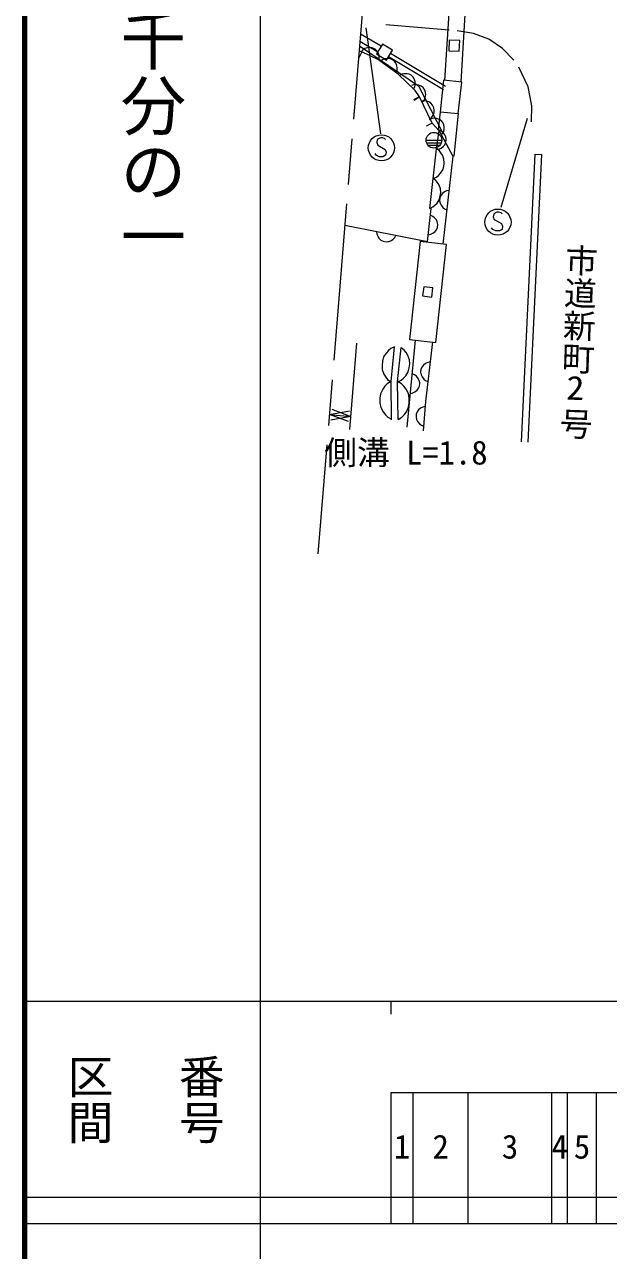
# Model space of a CAD drawing. Units: millimetres, scale not verified. Extents: x -242 to 680000, y -290 to 380000.
# Drawn here: x 40000 to 84618, y 185930 to 279692 of the extents above; entities that cross this region are included whole.
import ezdxf
from ezdxf.enums import TextEntityAlignment as Align

# ---------------------------------------------------------------- set-up
doc = ezdxf.new("R2010")
doc.units = ezdxf.units.MM
doc.header["$LTSCALE"] = 1000
doc.linetypes.add('CHAIN', pattern=[18.5, 12, -1.5, 3.5, -1.5])
for name, color, linetype, lineweight in [('M-BGD', 7, 'Continuous', 13), ('M-BGD-EXST', 7, 'Continuous', 13), ('M-BMK', 2, 'CHAIN', 13), ('M-BMK-ROW', 30, 'Continuous', 13), ('M-STR-HTXT', 7, 'Continuous', 13), ('M-STR-STRC', 7, 'Continuous', 13), ('M-TTL', 2, 'Continuous', 140), ('M-TTL-BAND', 7, 'Continuous', 13)]:
    doc.layers.add(name, color=color, linetype=linetype, lineweight=lineweight)
doc.layers.add('M-BGD-HTXT', color=7, linetype='Continuous')
doc.styles.add('@ＭＳ ゴシック', font='')
doc.styles.add('ＭＳ ゴシック', font='')
doc.styles.get('@ＭＳ ゴシック').set_extended_font_data('@MS Gothic')
doc.styles.get('ＭＳ ゴシック').set_extended_font_data('MS Gothic')

msp = doc.modelspace()

# ---------------------------------------------------------------- linework, layer by layer
at = {"layer": 'M-BGD'}
for p, q in [((73225, 293889), (72099, 275419)), ((74424, 293829), (73331, 275285)), ((67253, 278036), (65674, 278957)), ((72454, 278502), (72424, 277692)), ((73253, 278472), (72454, 278502)), ((65764, 277600), (65549, 277149)), ((65571, 277692), (65764, 277600)), ((66991, 277587), (65627, 278383)), ((65862, 277752), (65731, 277616)), ((67050, 276985), (65764, 277600)), ((67050, 276985), (65764, 277600)), ((66008, 277849), (65862, 277752)), ((66208, 277919), (66008, 277849)), ((66382, 277936), (66208, 277919)), ((66571, 277912), (66382, 277936)), ((66787, 277809), (66571, 277912)), ((66924, 277677), (66787, 277809)), ((67359, 278202), (66894, 277438)), ((67020, 277531), (66924, 277677)), ((68128, 277733), (67359, 278202)), ((67662, 276969), (68128, 277733)), ((72424, 277692), (73223, 277662)), ((73223, 277662), (73253, 278472)), ((66894, 277438), (67662, 276969)), ((67091, 277331), (67020, 277531)), ((68553, 275901), (67050, 276985)), ((68553, 275901), (67050, 276985)), ((67084, 276969), (67107, 277157)), ((67107, 277157), (67091, 277331)), ((67347, 276993), (67193, 276882)), ((67508, 277062), (67347, 276993)), ((67717, 277096), (67508, 277062)), ((67891, 277081), (67717, 277096)), ((72014, 274702), (67818, 277223)), ((68073, 277024), (67891, 277081)), ((72169, 274959), (67972, 277480)), ((68267, 276884), (68073, 277024)), ((68378, 276730), (68267, 276884)), ((68447, 276569), (68378, 276730)), ((68410, 276005), (68467, 276186)), ((68481, 276360), (68447, 276569)), ((68467, 276186), (68481, 276360)), ((69836, 274648), (68553, 275901)), ((69836, 274648), (68553, 275901)), ((68827, 275886), (68658, 275799)), ((68996, 275930), (68827, 275886)), ((69208, 275932), (68996, 275930)), ((69378, 275892), (69208, 275932)), ((69549, 275809), (69378, 275892)), ((69721, 275641), (69549, 275809)), ((69757, 275073), (69576, 275019)), ((69808, 275472), (69721, 275641)), ((69731, 274750), (69814, 274921)), ((69932, 275086), (69757, 275073)), ((69852, 275303), (69808, 275472)), ((69814, 274921), (69854, 275091)), ((69854, 275091), (69852, 275303)), ((70141, 275049), (69932, 275086)), ((70301, 274978), (70141, 275049)), ((70453, 274865), (70301, 274978)), ((70591, 274669), (70453, 274865)), ((72012, 275428), (71752, 273025)), ((73404, 275277), (72012, 275428)), ((73144, 272875), (73404, 275277)), ((70177, 274162), (69727, 273945)), ((70177, 274162), (69768, 273875)), ((70177, 274162), (69836, 274648)), ((70177, 274162), (69836, 274648)), ((71151, 272144), (70177, 274162)), ((71151, 272144), (70177, 274162)), ((70526, 273853), (70338, 273829)), ((70437, 273791), (70550, 273943)), ((70700, 273837), (70526, 273853)), ((70550, 273943), (70621, 274103)), ((70645, 274487), (70591, 274669)), ((70621, 274103), (70658, 274312)), ((70658, 274312), (70645, 274487)), ((70900, 273767), (70700, 273837)), ((71047, 273671), (70900, 273767)), ((71179, 273535), (71047, 273671)), ((71283, 273319), (71179, 273535)), ((71222, 272756), (71292, 272957)), ((71308, 273131), (71283, 273319)), ((71292, 272957), (71308, 273131)), ((71752, 273025), (71603, 271644)), ((71752, 273025), (73144, 272875)), ((73144, 272875), (72793, 269629)), ((71151, 272144), (70701, 271927)), ((71082, 272489), (70908, 272413)), ((70990, 272478), (71126, 272610)), ((71254, 272523), (71082, 272489)), ((71126, 272610), (71222, 272756)), ((71671, 271568), (71151, 272144)), ((71466, 272512), (71254, 272523)), ((71633, 272461), (71466, 272512)), ((71798, 272367), (71633, 272461)), ((71959, 272189), (71798, 272367)), ((72035, 272016), (71959, 272189)), ((72069, 271844), (72035, 272016)), ((71484, 270182), (71671, 271568)), ((71671, 271568), (72732, 269635)), ((71848, 271535), (71678, 271618)), ((71985, 271425), (71848, 271535)), ((71914, 271300), (72007, 271465)), ((72114, 271257), (71985, 271425)), ((72007, 271465), (72058, 271632)), ((72058, 271632), (72069, 271844)), ((72183, 271096), (72114, 271257)), ((72218, 270909), (72183, 271096)), ((70682, 270843), (71882, 270843)), ((70730, 270651), (71834, 270651)), ((70826, 270459), (71738, 270459)), ((70967, 265632), (71484, 270182)), ((71477, 270132), (71664, 270167)), ((71700, 270039), (71487, 270203)), ((71664, 270167), (71825, 270236)), ((71821, 269887), (71700, 270039)), ((71825, 270236), (71993, 270365)), ((71993, 270365), (72103, 270501)), ((72103, 270501), (72186, 270672)), ((72186, 270672), (72218, 270909)), ((71937, 269688), (71821, 269887)), ((72043, 269398), (71937, 269688)), ((72732, 269635), (71974, 262885)), ((72027, 268845), (72058, 269119)), ((72058, 269119), (72043, 269398)), ((77963, 247773), (79010, 269776)), ((78482, 247749), (79529, 269751)), ((79010, 269776), (79529, 269751)), ((71624, 268150), (71781, 268317)), ((71781, 268317), (71950, 268576)), ((71950, 268576), (72027, 268845)), ((71227, 267917), (71471, 268028)), ((71440, 267754), (71227, 267917)), ((71561, 267601), (71440, 267754)), ((71471, 268028), (71624, 268150)), ((71677, 267403), (71561, 267601)), ((71783, 267113), (71677, 267403)), ((71521, 266032), (71690, 266291)), ((71690, 266291), (71767, 266560)), ((71740, 266450), (71713, 266211)), ((71820, 266622), (71740, 266450)), ((71767, 266560), (71798, 266834)), ((71798, 266834), (71783, 267113)), ((71926, 266761), (71820, 266622)), ((72092, 266893), (71926, 266761)), ((72251, 266966), (72092, 266893)), ((72436, 267006), (72251, 266966)), ((70803, 263089), (71083, 265622)), ((70967, 265632), (71211, 265743)), ((71211, 265743), (71364, 265865)), ((71364, 265865), (71521, 266032)), ((71713, 266211), (71753, 266026)), ((71753, 266026), (71825, 265867)), ((71825, 265867), (71958, 265701)), ((71958, 265701), (72097, 265595)), ((72097, 265595), (72269, 265515)), ((71197, 265021), (71025, 265101)), ((71336, 264915), (71197, 265021)), ((71469, 264750), (71336, 264915)), ((71542, 264591), (71469, 264750)), ((71582, 264405), (71542, 264591)), ((64478, 264338), (70803, 263089)), ((66905, 263859), (66929, 263671)), ((66929, 263671), (66988, 263506)), ((66988, 263506), (67106, 263330)), ((68283, 263403), (68376, 263568)), ((70860, 263610), (71046, 263650)), ((71046, 263650), (71205, 263723)), ((71205, 263723), (71370, 263855)), ((71370, 263855), (71476, 263995)), ((71476, 263995), (71556, 264167)), ((71556, 264167), (71582, 264405)), ((67106, 263330), (67236, 263212)), ((67236, 263212), (67401, 263119)), ((67401, 263119), (67636, 263072)), ((67636, 263072), (67824, 263096)), ((67824, 263096), (67989, 263155)), ((67989, 263155), (68165, 263274)), ((68165, 263274), (68283, 263403)), ((70241, 263088), (69406, 255613)), ((72234, 262860), (70241, 263088)), ((71422, 255369), (72234, 262860)), ((70501, 259631), (70416, 258936)), ((70416, 258936), (71124, 258849)), ((71209, 259544), (70501, 259631)), ((71124, 258849), (71209, 259544)), ((68279, 255046), (67993, 254913)), ((68002, 252399), (68279, 255046)), ((69235, 248895), (69876, 255549)), ((69406, 255613), (71422, 255369)), ((71173, 255422), (70637, 250854)), ((67437, 254265), (67350, 253948)), ((67632, 254570), (67437, 254265)), ((67815, 254768), (67632, 254570)), ((67993, 254913), (67815, 254768)), ((68502, 252376), (68776, 254994)), ((69015, 254780), (68773, 254962)), ((69154, 254609), (69015, 254780)), ((69288, 254386), (69154, 254609)), ((69410, 254059), (69288, 254386)), ((67350, 253948), (67316, 253626)), ((67316, 253626), (67336, 253298)), ((67336, 253298), (67463, 252959)), ((69313, 253128), (69397, 253433)), ((69397, 253433), (69430, 253743)), ((69430, 253743), (69410, 254059)), ((70293, 253331), (70265, 253092)), ((70374, 253503), (70293, 253331)), ((70481, 253641), (70374, 253503)), ((70647, 253772), (70481, 253641)), ((70807, 253844), (70647, 253772)), ((70992, 253883), (70807, 253844)), ((67463, 252959), (67602, 252727)), ((67602, 252727), (67746, 252550)), ((68002, 252399), (67715, 252220)), ((67746, 252550), (67998, 252360)), ((68047, 249471), (68002, 252399)), ((68502, 252376), (68777, 252504)), ((68795, 252208), (68502, 252378)), ((68547, 249478), (68502, 252376)), ((68777, 252504), (68949, 252643)), ((68949, 252643), (69125, 252834)), ((69125, 252834), (69313, 253128)), ((69801, 252891), (69627, 252968)), ((69941, 252787), (69801, 252891)), ((70076, 252624), (69941, 252787)), ((70151, 252466), (70076, 252624)), ((70194, 252281), (70151, 252466)), ((70171, 252042), (70194, 252281)), ((70265, 253092), (70304, 252907)), ((70304, 252907), (70376, 252747)), ((70376, 252747), (70507, 252581)), ((70507, 252581), (70646, 252474)), ((70646, 252474), (70817, 252393)), ((67204, 251458), (67152, 251109)), ((67373, 251809), (67204, 251458)), ((67543, 252044), (67373, 251809)), ((67715, 252220), (67543, 252044)), ((68972, 252037), (68795, 252208)), ((69149, 251808), (68972, 252037)), ((69328, 251462), (69149, 251808)), ((69392, 251115), (69328, 251462)), ((69483, 251475), (69668, 251518)), ((69668, 251518), (69826, 251593)), ((69826, 251593), (69990, 251728)), ((69990, 251728), (70094, 251869)), ((70094, 251869), (70171, 252042)), ((67152, 251109), (67157, 250762)), ((67157, 250762), (67220, 250414)), ((67220, 250414), (67399, 250069)), ((69176, 250068), (69344, 250419)), ((69344, 250419), (69397, 250767)), ((69397, 250767), (69392, 251115)), ((70268, 250355), (70107, 250216)), ((70424, 250433), (70268, 250355)), ((70608, 250479), (70424, 250433)), ((70637, 250854), (70467, 248609)), ((67399, 250069), (67577, 249840)), ((67577, 249840), (67754, 249668)), ((67754, 249668), (68046, 249499)), ((68547, 249478), (68834, 249657)), ((68834, 249657), (69005, 249833)), ((69005, 249833), (69176, 250068)), ((69933, 249899), (69915, 249659)), ((69915, 249659), (69961, 249475)), ((70006, 250074), (69933, 249899)), ((69961, 249475), (70039, 249319)), ((70107, 250216), (70006, 250074)), ((70039, 249319), (70178, 249158)), ((70178, 249158), (70320, 249057)), ((70320, 249057), (70495, 248984))]:
    msp.add_line(p, q, dxfattribs=at)
msp.add_circle((71282, 270843), 600, dxfattribs=at)
at = {"layer": 'M-BGD-EXST'}
for p, q in [((66073, 279430), (67192, 271337)), ((78395, 272504), (76403, 265688)), ((67189, 271022), (66949, 270902)), ((67349, 271022), (67189, 271022)), ((67509, 270982), (67349, 271022)), ((67589, 270902), (67509, 270982)), ((66949, 270902), (66909, 270662)), ((66909, 270662), (66989, 270462)), ((66989, 270462), (67549, 270142)), ((67549, 270142), (67629, 269942)), ((66869, 269702), (66789, 269822)), ((67109, 269582), (66869, 269702)), ((67389, 269582), (67109, 269582)), ((67589, 269702), (67389, 269582)), ((67629, 269942), (67589, 269702)), ((75852, 265222), (75812, 264982)), ((75812, 264982), (75892, 264782)), ((76092, 265342), (75852, 265222)), ((75892, 264782), (76452, 264462)), ((76252, 265342), (76092, 265342)), ((76412, 265302), (76252, 265342)), ((76492, 265222), (76412, 265302)), ((76452, 264462), (76532, 264262)), ((75772, 264022), (75692, 264142)), ((76012, 263902), (75772, 264022)), ((76292, 263902), (76012, 263902)), ((76492, 264022), (76292, 263902)), ((76532, 264262), (76492, 264022))]:
    msp.add_line(p, q, dxfattribs=at)
for centre in [(67269, 270262), (76172, 264582)]:
    msp.add_circle(centre, 1000, dxfattribs=at)
at = {"layer": 'M-BMK'}
msp.add_line((66121, 284412), (62421, 239198), dxfattribs=at)
at = {"layer": 'M-BMK-ROW'}
for p, q in [((65601, 278065), (70093, 275011)), ((70093, 275011), (71930, 271424))]:
    msp.add_line(p, q, dxfattribs=at)
at = {"layer": 'M-STR-HTXT'}
for p, q in [((64855, 248728), (65394, 255314)), ((63294, 249860), (64823, 250156)), ((64754, 249319), (63294, 249860)), ((63294, 249860), (64937, 249725)), ((64937, 249725), (63407, 249429)), ((63476, 250266), (64937, 249725))]:
    msp.add_line(p, q, dxfattribs=at)
at = {"layer": 'M-STR-STRC'}
for p, q in [((72455, 279268), (67614, 279670)), ((74294, 279015), (73064, 279219)), ((75465, 278561), (74294, 279015)), ((76524, 277864), (75465, 278561)), ((77390, 276961), (76524, 277864)), ((78485, 274918), (77773, 276440)), ((78764, 273483), (78485, 274918)), ((78732, 272255), (78764, 273483))]:
    msp.add_line(p, q, dxfattribs=at)
at = {"layer": 'M-TTL'}
msp.add_line((40000, 380000), (40000, 20000), dxfattribs=at)
at = {"layer": 'M-TTL-BAND'}
for p, q in [((58000, 370000), (58000, 20000)), ((40000, 205000), (579000, 205000)), ((68000, 205000), (68000, 204000)), ((68000, 198000), (579000, 198000)), ((68000, 198000), (68000, 188000)), ((69700, 188000), (69700, 198000)), ((73900, 188000), (73900, 198000)), ((80300, 188000), (80300, 198000)), ((81500, 188000), (81500, 198000)), ((83700, 188000), (83700, 198000)), ((40000, 190000), (579000, 190000)), ((40000, 188000), (579000, 188000))]:
    msp.add_line(p, q, dxfattribs=at)

# ---------------------------------------------------------------- texts
at = {"layer": 'M-BGD-HTXT', "style": '@ＭＳ ゴシック'}
msp.add_text('市道新町\u3000号', height=1833, rotation=268.1, dxfattribs=at).set_placement((82571, 262905), align=Align.MIDDLE_LEFT)
at = {"layer": 'M-BGD-HTXT', "style": 'ＭＳ ゴシック', "width": 1.1}
msp.add_text('2', height=1833, rotation=357.8, dxfattribs=at).set_placement((81347, 250463), align=Align.BOTTOM_LEFT)
at = {"layer": 'M-STR-HTXT', "style": 'ＭＳ ゴシック'}
msp.add_text('側溝 L=1.8', height=1833, dxfattribs=at).set_placement((62903, 245488), align=Align.BOTTOM_LEFT)
at = {"layer": 'M-TTL-BAND', "style": '@ＭＳ ゴシック'}
msp.add_text('縮尺千分の一', height=3666, rotation=270, dxfattribs=at).set_placement((49777, 261030), align=Align.MIDDLE_RIGHT)
for s, p in [('番号', (53500, 197500)), ('区間', (45000, 197500))]:
    msp.add_text(s, height=2566, rotation=270, dxfattribs=at).set_placement(p, align=Align.MIDDLE_CENTER)
at = {"layer": 'M-TTL-BAND', "style": 'ＭＳ ゴシック'}
for s, p in [('1', (68850, 192405)), ('2', (71800, 192405)), ('3', (77100, 192405)), ('4', (80900, 192405)), ('5', (82600, 192405))]:
    msp.add_text(s, height=1833, dxfattribs=at).set_placement(p, align=Align.BOTTOM_CENTER)

doc.saveas('drawing.dxf')
